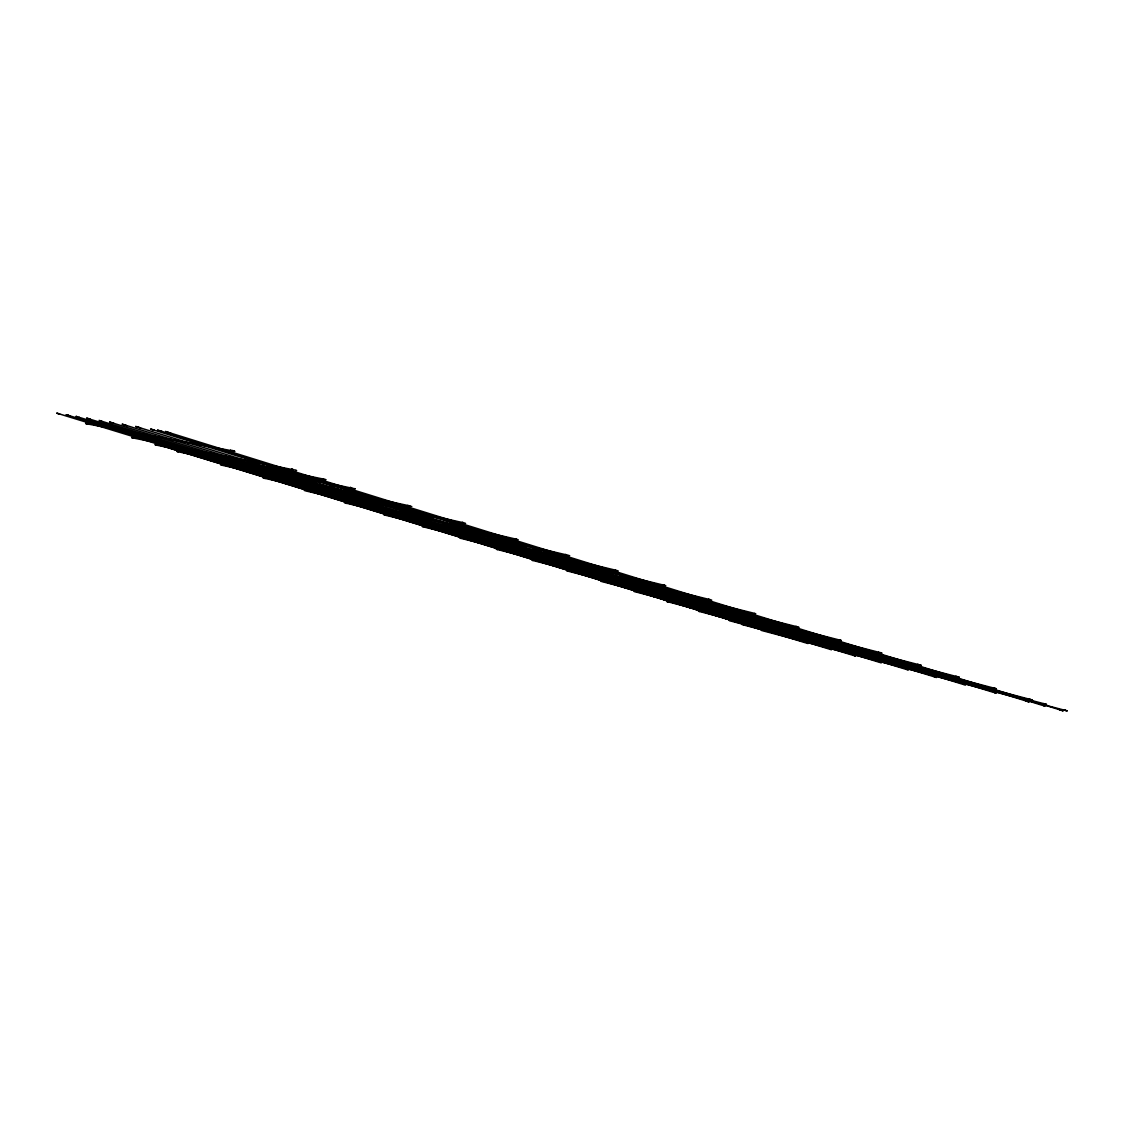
<?xml version="1.0" encoding="UTF-8"?>
<svg xmlns="http://www.w3.org/2000/svg" width="1124" height="1124" viewBox="0 0 1124 1124"><rect width="100%" height="100%" fill="white"/><g stroke="black" fill="none" stroke-linecap="round" stroke-linejoin="round"><path stroke-width="1.5" d="M877.718 658.158L870.917 656.571M299.953 484.107L260.122 471.897L262.018 472.305M775.391 623.3L862.178 650.22L861.167 649.939M734.562 619.956L752.588 624.677M877.788 658.144L878.687 658.355M87.18 423.888L233.09 450.977M725.092 616.556L725.978 616.725M133.194 437.981L293.195 469.72M294.095 472.403L159.959 445.259L763.365 630.283M342.961 492.382L343.916 492.621L334.264 489.614M322.771 478.936L155.66 444.964M299.49 474.384L168.221 447.619L766.568 631.112M274.087 477.335L270.392 476.52L292.985 484.093L306.74 487.38M347.442 493.366L327.295 487.282M198.611 455.529L212.422 459.337M202.053 456.246L215.583 459.997M205.158 456.878L218.801 460.671L212.914 458.859L215.162 459.323M208.305 457.538L214.6 459.154M211.495 458.199L212.45 458.395M215.696 459.07L214.726 458.873L225.348 462.034L224.35 461.838M218.983 459.758L217.986 459.547L228.678 462.737L227.68 462.526M224.66 460.924L225.685 461.135M232.064 462.47L233.104 462.681M236.419 463.369L237.487 463.594M239.623 464.029L238.555 463.805L249.654 467.134L248.573 466.896M243.599 464.858L250.371 466.601M248.179 465.814L247.069 465.575L263.634 470.689L248.559 466.277L250.961 466.783M251.72 466.544L250.596 466.305L261.948 469.692L260.796 469.467M254.361 467.092L253.223 466.853L266.276 470.816L264.421 470.422M258.169 467.879L257.017 467.64L260.361 468.68L257.677 468.118M262.033 468.68L260.866 468.441L272.415 471.897L271.235 471.644M269.929 470.324L268.734 470.071L280.438 473.569L279.23 473.316M273.975 471.153L272.753 470.9L276.167 471.968L273.343 471.377M278.064 472.01L276.827 471.743L288.699 475.297L287.449 475.031M282.222 472.867L280.972 472.614L292.914 476.183L291.65 475.916M290.709 474.623L289.43 474.356L301.541 477.981L300.234 477.714M293.743 475.255L306.164 478.206M303.944 477.377L302.595 477.096L314.987 480.805L313.61 480.51M308.496 478.318L307.119 478.037L322.419 482.351M308.847 478.388L323.937 482.674L322.644 482.407M204.259 457.004L205.102 457.173M206.043 457.37L208.235 457.833M209.176 458.03L211.396 458.494M215.569 459.351L217.845 459.828M218.829 460.039L221.133 460.517M222.13 460.714L224.463 461.205L221.302 460.236L235.492 464.156M225.474 461.416L227.835 461.908M228.86 462.119L243.037 465.743L227.849 461.051L247.491 466.671L246.409 466.446M233.595 463.102L235.281 463.453M240.733 464.591L241.8 464.816M242.882 465.041L246.873 465.87M251.481 466.825L253.912 467.331M255.036 467.57L256.539 467.879M261.513 468.919L264.224 469.481M265.405 469.72L268.158 470.296L264.772 469.256L272.134 471.125M277.403 472.221L280.269 472.811M281.506 473.078L284.428 473.682M285.693 473.949L292.928 475.452M294.221 475.719L297.284 476.351M307.526 478.487L310.716 479.147M204.821 457.173L205.664 457.356M206.591 457.538L208.783 458.002M209.738 458.199L211.958 458.662M216.131 459.533L218.407 459.997M219.391 460.208L221.709 460.685M222.692 460.896L232.064 463.439M226.05 461.599L228.411 462.09M229.437 462.301L240.269 465.167M234.171 463.285L235.857 463.636M237.459 464.015L240.367 464.619M241.323 464.774L242.391 464.999M243.472 465.224L247.463 466.053M252.071 467.008L254.502 467.514M255.64 467.753L257.143 468.062M258.281 468.301L268.495 471.068M262.117 469.101L264.843 469.663M266.009 469.916L276.406 472.726L269.957 470.731L272.753 471.307M273.961 471.56L284.541 474.426M278.021 472.403L280.902 473.007M282.138 473.274L285.06 473.878M286.325 474.131L297.2 477.082L290.554 475.016L293.561 475.649M294.867 475.916L297.916 476.548M306.824 478.403L303.677 477.756L310.435 479.85L299.237 476.829L305.953 478.908L304.632 478.627M308.173 478.683L311.376 479.358M176.932 451.483L355.254 488.87L354.004 488.645M207.982 458.409L210.624 458.957M221.077 461.149L222.046 461.346M257.27 468.722L258.351 468.947M318.204 481.479L319.595 481.76M297.242 483.615L263.199 473.063L264.885 473.415M872.589 658.186L879.923 660.195M213.195 459.997L219.152 461.585L216.468 461.009M328.601 484.275L326.129 483.756L334.053 485.821M328.84 484.332L348.51 489.783M331.341 484.851L335.43 485.709M274.115 472.839L270.617 472.108L298.745 480.454M331.777 485.104L332.971 485.357M332.437 485.315L333.631 485.568M294.404 477.489L289.43 476.562L297.902 479.119M298.408 478.36L296.75 478.009L315.437 483.587M338.029 486.65L339.364 486.931M296.202 478.234L297.003 478.417M298.225 478.669L299.56 478.95M224.112 463.355L230.097 464.943L227.371 464.353M299.532 479.47L306.318 481.156M303.339 480.229L304.464 480.468M346.909 489.446L344.351 488.898L361.478 493.815M351.053 490.696L352.402 490.991M378.395 501.543L396.547 505.224M380.544 502.203L400.228 506.615M251.593 470.113L250.034 469.776L256.651 471.673L255.078 471.335M333.154 487.633L328.967 486.734L344.604 491.188M234.958 466.685L240.972 468.287L238.19 467.682M354.13 492.27L350.14 491.413L366.255 495.881M359.849 493.464L357.249 492.902L374.334 497.806M266.107 473.738L268.018 474.145M363.965 494.715L365.342 495.01M423.425 513.823L434.201 516.928L431.757 516.408M618.2 584.382L624.312 586.026M357.348 493.745L344.871 491.048L359.54 495.698M358.654 494.054L362.673 494.925M245.735 470.001L251.776 471.602M270.589 475.508L262.932 473.907M327.702 487.83L329.43 488.209M372.69 497.454L370.049 496.878L373.871 498.072M221.526 465.139L408.321 505.603M267.751 474.188L269.395 474.539M375.009 498.592L354.116 494.124M312.964 485.526L311.938 485.301L318.626 487.282M256.427 473.288L262.51 474.89L259.63 474.272M314.256 485.919L319.3 487.338L317.642 486.973M356.153 494.953L355.015 494.715L408.686 510.928M363.586 496.934L401.774 506.39M354.074 495.262L356.35 495.768L349.452 493.619M393.133 504.058L395.845 504.648M397.531 505.013L376.512 498.635M267.062 476.548L273.16 478.164L270.238 477.517M358.135 496.639L388.047 505.505L343.41 491.469M254.67 474.033L256.75 474.483M310.533 487.226L321.562 490.162L316.265 488.982M261.105 476L263.213 476.478M287.056 481.732L287.969 481.929M349.016 495.389L351.376 495.909L309.493 482.702M408.855 508.596L398.823 505.744M277.628 479.793L283.754 481.423L280.789 480.763M309.297 486.847L295.949 482.884M370.597 500.489L377.074 501.922M402.659 507.374L414.306 510.718L411.286 510.043M407.815 508.61L410.569 509.228M412.297 509.608L408.082 508.455M372.817 501.079L376.217 501.838M411.539 509.776L424.746 513.471M414.573 510.451L416.035 510.774M317.249 489.291L304.702 486.383L313.104 488.968M413.014 510.591L388.37 504.606M288.123 483.011L294.263 484.655L291.257 483.98M420.193 512.46L423.003 513.092M328.531 492.143L327.491 491.905L354.482 500.236L378.746 505.73L349.775 496.878M397.306 507.486L398.5 507.753M378.409 503.383L383.481 504.521M422.919 513.415L414.517 511.223L437.096 517.321M426.979 514.3L428.455 514.637M264 478.15L462.99 522.646M295.921 485.413L308.988 489.418M334.882 494.195L314.495 489.614L438.529 527.774L517.644 546.629M358.542 499.492L383.031 504.985M435.325 516.914L432.487 516.281L449.333 521.129M439.273 518.122L440.777 518.459M434.384 517.223L417.257 513.232M310.491 489.755L315.099 491.048L311.994 490.345M447.549 520.721L444.683 520.075L461.486 524.894M329.669 494.363L321.366 492.677L343.832 498.733M401.985 510.746L429.199 518.038L417.454 515.523M451.469 521.915L453 522.253M352.669 499.576L374.531 504.521L349.747 496.878M319.202 492.565L325.412 494.223L322.279 493.506M456.766 523.826L459.674 524.486M458.999 524.627L450.752 522.463L465.111 526.032M329.416 495.698L335.669 497.37L332.479 496.639M465.575 526.819L462.667 526.158L469.144 527.929M465.842 526.889L470.956 528.35L469.411 527.999M347.639 500.068L337.874 497.82L364.794 505.336M792.434 636.001L791.689 635.889M305.672 490.907L515.438 539M339.589 498.817L345.841 500.489L342.623 499.744M477.433 530.514L474.511 529.84L492.719 535.263M477.714 530.57L482.814 532.031L481.255 531.68M332.676 497.356L330.231 496.794L341.204 499.969L338.717 499.393M475.607 530.317L471.307 529.334L488.856 534.434M478.037 530.935L480.974 531.61M349.676 501.922L355.957 503.608L352.697 502.849M486.242 533.478L489.207 534.167M489.488 534.237L494.574 535.684L493 535.319M457.58 527.563L449.6 525.47M457.608 527.563L478.037 533.099L464.591 530.106M359.708 504.999L366.017 506.685L362.701 505.912M500.882 537.792L497.89 537.103L504.381 538.874M501.178 537.862L506.25 539.309L504.662 538.944M380.474 510.001L371.412 508.062L394.201 514.216M406.958 516.647L420.278 519.752M369.67 508.062L375.992 509.762L372.648 508.975M512.474 541.389L509.453 540.686L515.944 542.471M512.769 541.459L517.827 542.906L516.225 542.541M566.145 554.806L345.644 503.06M382.539 512.01L385.925 512.811L382.947 511.898M527.409 546.039L520.918 544.255M527.704 546.095L529.32 546.489L525.892 545.421M389.41 514.118L395.788 515.832L392.36 515.031M408.827 518.712L399.315 516.633L422.301 522.857M488.167 537.413L516.675 545.084L502.779 541.937M535.389 548.512L532.298 547.781L538.803 549.566M535.684 548.582L540.728 550.029L539.098 549.636M625.127 585.323L626.377 585.815M399.189 517.124L405.581 518.838L402.111 518.024M546.714 552.024L543.594 551.294L550.1 553.078M547.023 552.095L552.053 553.542L550.395 553.149M408.911 520.103L410.021 520.37M410.232 520.426L415.318 521.831L413.14 521.311M557.954 555.523L554.806 554.778L561.312 556.563M558.263 555.593L563.279 557.026L561.621 556.633M411.82 521.002L412.929 521.269M492.059 544.409L486.973 543.173L520.524 553.163M843.731 648.885L842.888 648.688L855.139 652.412M384.97 515.115L615.109 570.065M421.458 523.967L422.582 524.234M422.793 524.276L424.984 524.81L422.09 523.91M572.439 560.019L565.934 558.221M572.748 560.089L574.434 560.497L571.09 559.457M482.674 538.803L503.707 544.578L493.239 542.063M504.339 544.03L499.042 542.766L514.736 547.248M428.16 526.018L429.298 526.299M429.508 526.341L434.609 527.76L432.389 527.226M580.181 562.422L576.963 561.649L583.482 563.447M580.49 562.492L585.492 563.925L583.792 563.517M431.026 526.903L432.178 527.17M437.7 528.954L438.852 529.221M439.062 529.278L444.163 530.697L441.915 530.149M591.168 565.836L587.922 565.063L594.441 566.861M591.477 565.906L596.465 567.339L594.751 566.932M440.552 529.826L441.704 530.106M501.782 544.69L526.341 550.605M430.071 527.535L438.36 529.896L435.592 529.221M528.238 551.196L537.736 553.949L515.213 548.4M447.169 531.863L448.336 532.144M448.546 532.186L453.66 533.605L451.384 533.057M602.071 569.222L598.797 568.435L605.316 570.233M602.38 569.292L607.367 570.725L605.639 570.304M430.155 527.873L432.852 528.519M450.007 532.734L451.174 533.015M511.42 547.655L516.309 548.849L513.57 547.992M616.5 573.142L612.903 572.271L622.64 575.038M569.067 561.86L608.407 573.619L558.473 558.965L567.198 561.663M436.196 529.713L438.908 530.373M456.597 534.757L457.763 535.038M457.988 535.094L463.088 536.513M612.889 572.58L609.587 571.793L612.819 572.79M613.198 572.664L618.172 574.083M662.753 584.916L423.256 526.847M481.817 541.206L483.39 541.585M501.852 546.095L503.496 546.489L500.475 545.562M522.365 551.055L523.995 551.448M546.053 556.816L540.728 555.298M566.735 561.803L568.561 562.239M451.075 534.125L465.856 538.354L460.966 537.16M465.954 537.623L467.134 537.918M467.359 537.975L472.473 539.394L470.155 538.832M506.488 547.5L532.003 555.2L536.963 556.422L513.542 549.2L539.422 557.026L544.564 558.277L521.915 551.294L571.217 564.796L548.203 557.687L550.788 558.319M623.623 575.924L620.308 575.109L626.841 576.921M623.946 575.994L628.906 577.427L627.15 576.991M468.75 538.48L469.944 538.775M789.849 635.313L790.664 635.453M475.255 540.489L476.45 540.77M476.674 540.827L479.231 541.628M479.456 541.684L481.789 542.246L478.993 541.389M637.477 580.223L630.943 578.41L634.119 579.408M637.786 580.293L639.556 580.729L636.381 579.745M481.704 542.471L482.913 542.766M483.137 542.808L500.25 547.922M592.559 569.756L610.135 574.771L603.518 573.156M644.867 582.513L641.495 581.698L648.028 583.497M645.19 582.597L650.136 584.016L648.351 583.581M520.974 552.516L522.281 552.825M529.587 554.624L499.323 546.109L509.579 548.919M573.872 565.442L579.436 566.805L556.31 559.654L591.589 570.261L561.241 562.829L571.554 565.751M627.712 578.902L652.918 586.278L645.949 584.564M655.376 585.787L651.976 584.944L655.095 585.913M655.699 585.857L660.631 587.276M539.661 557.813L547.585 559.752L546.826 559.513M460.812 538.34L710.213 599.696M502.821 548.948L504.058 549.257M504.283 549.313L509.397 550.732L507.022 550.156M521.171 553.331L522.801 553.725M590.788 570.458L571.891 565.836M609.644 575.067L611.639 575.558M662.373 588.175L665.801 589.018M666.125 589.102L671.056 590.507L669.244 590.072M505.547 549.791L506.798 550.1M546.138 559.808L582.499 569.503M568.056 565.26L573.268 566.538L566.622 564.487L611.245 576.317L599.457 572.945M665.478 589.145L668.906 589.988M567.718 565.316L573.662 566.777M618.383 577.75L614.21 576.724L625.478 579.942M621.052 578.41L631.758 581.487L627.951 580.56M495.206 547.683L498.396 548.47M511.898 551.744L513.148 552.039M513.373 552.095L518.501 553.528L516.099 552.938M649.012 585.506L716.901 606.258L711.998 605.035M676.156 592.236L672.7 591.379L675.777 592.348M676.479 592.32L681.397 593.725L679.57 593.275M514.609 552.572L515.86 552.882M679.247 593.191L672.728 591.842L710.143 602.984L706.687 601.916M503.018 550.072L506.222 550.872M520.918 554.511L522.182 554.82M522.407 554.877L527.535 556.31L525.105 555.706M541.08 559.471L537.328 558.544L548.653 561.803M542.752 559.893L554.315 563.208L550.296 562.211M682.956 594.568L686.427 595.425M686.75 595.509L691.667 596.914L689.827 596.465M523.615 555.34L524.88 555.649M686.005 595.523L689.49 596.38M529.896 557.265L531.16 557.574M531.385 557.63L536.513 559.064L534.069 558.459M693.129 597.729L696.627 598.6M696.964 598.685L701.854 600.076L699.999 599.626M532.565 558.08L533.844 558.403M569.77 567.156L632.208 583.019M696.163 598.671L699.676 599.542M538.803 560.005L540.082 560.314M540.321 560.37L542.752 561.143M542.99 561.199L545.449 561.803L542.78 560.988M564.037 566.426L559.541 565.302L572.341 568.983M650.922 587.838L652.988 588.358M709.778 602.675L699.592 599.71M710.115 602.759L711.97 603.223L708.949 602.281M762.76 626.518L764.404 626.925M291.608 469.087L296.638 470.591L295.654 470.436M350.393 487.409L351.714 487.957M411.651 506.446L411.763 506.474M547.669 562.717L548.962 563.04M549.186 563.096L554.315 564.529L551.842 563.911M590.507 573.366L585.028 572.004L606.834 578.719L574.406 568.983L604.066 576.359L584.101 571.104M637.097 584.972L668.654 594.203L641.087 585.562L607.424 576.837M645.822 587.149L647.803 587.641M716.803 604.867L713.262 603.981L716.255 604.909M717.14 604.951L722.015 606.342L709.806 603.504L731.991 609.447L727.13 608.042M550.31 563.531L551.603 563.855M556.478 565.428L557.771 565.751M558.01 565.808L563.138 567.241L560.637 566.622M724.811 607.466L726.778 607.958M559.106 566.229L560.412 566.552M543.243 562.52L545.716 563.138M565.231 568.112L566.538 568.435M566.777 568.505L571.905 569.938L569.39 569.306M736.698 611.034L733.101 610.149L739.648 611.962M737.035 611.133L741.896 612.524L739.999 612.046M747.404 613.83L743.47 612.833L749.048 614.575M547.908 563.953L550.395 564.571M567.845 568.913L569.151 569.25M612.425 580.125L614.983 580.757L593.051 573.999L642.535 587.669L620.139 580.743L625.899 582.19L651.203 589.833M659.788 591.983L628.653 582.878L651.232 589.847M168.066 432.417L170.651 433.035M796.537 626.63L532.467 560.384M576.528 571.582L577.848 571.919M578.087 571.976L580.63 572.608L578.017 571.807M668.148 594.526L662.907 593.036M749.469 615.011L742.922 613.184M749.82 615.095L751.717 615.573L748.781 614.659M582.583 573.437L583.904 573.774M584.157 573.844L589.299 575.277L586.742 574.631M756.297 617.132L752.673 616.219L759.22 618.031M756.649 617.216L761.482 618.607L759.557 618.13M584.129 573.942L566.215 568.8M585.168 574.238L586.503 574.575M591.182 576.078L592.517 576.415M592.769 576.486L597.912 577.919L595.341 577.272M765.992 620.139L762.339 619.226L768.9 621.038M766.343 620.237L771.176 621.614L769.238 621.136M593.753 576.879L595.088 577.216M666.209 595.228L651.513 591.617L671.435 597.111L663.202 594.568M880.738 658.987L879.319 658.734M157.627 430.141L162.53 431.616L157.613 430.239M348.862 495.347L348.019 495.108M565.372 554.441L569.685 555.72M599.738 578.705L601.073 579.057M601.326 579.113L606.468 580.546M622.822 584.635L634.639 587.936L630.789 586.953M644.473 590.072L654.379 592.91L650.585 591.955M669.665 596.465L672.63 597.209M719.501 609.025L715.187 607.943L782.754 625.351M720.414 609.306L722.311 609.784M727.945 611.203L725.612 610.613L727.425 611.175M775.63 623.132L771.949 622.204L777.302 623.961M775.981 623.23L780.801 624.607L778.862 624.115M629.187 586.475L602.366 579.239L625.913 585.674M783.105 625.436L785.058 625.928L782.178 625.042M567.409 571.006L840.092 640.174M620.293 584.789L615.769 583.651L617.526 584.255M621.249 584.958L634.863 588.428M788.556 627.361L794.584 628.892L791.732 628.007M624.705 586.152L637.94 589.355L636.198 588.765M790.298 628.021L771.317 622.57M793.235 628.822L798.883 630.367M799.248 630.452L804.039 631.828L797.984 630.297M622.584 585.73L623.961 586.082M624.199 586.138L626.841 586.812M630.199 587.852L633.402 588.667L631 587.936M647.831 592.236L636.367 589.468L659.296 595.762M746.181 617.231L773.818 624.846L758.405 621.01M802.634 631.73L806.203 632.643M654.042 596.465L655.152 596.9M855.547 648.379L854.605 648.183L866.562 651.836M662.191 584.635L664.368 585.239M628.442 587.529L629.819 587.88M630.072 587.936L635.229 589.383L632.714 588.611M804.545 632.334L811.092 634.147M811.458 634.245L813.425 634.751L810.615 633.88M786.983 628.19L807.468 633.894M809.168 633.767L815.546 635.552M636.774 590.086L638.165 590.437M638.418 590.507L643.574 591.955L641.073 591.182M813.86 635.229L822.754 637.645L819.958 636.774M602.52 581.754L878.715 652.243M647.536 593.388L648.927 593.753M649.194 593.809L651.864 594.498L649.377 593.739M673.571 600.188L670.705 599.457L680.161 602.211M801.328 632.643L822.445 638.53L810.32 635.425M825.873 638.952L834.05 641.298M653.297 595.158L654.702 595.523M654.955 595.579L660.111 597.027L657.638 596.268M704.031 608.154L721.201 612.538M777.653 626.967L805.782 634.737L789.596 630.662M832.308 640.947L838.841 642.773M839.207 642.872L841.216 643.378L838.462 642.521M836.832 642.352L840.471 643.279M795.961 626.349L797.801 627.009M777.78 624.045L778.749 624.312M661.488 597.673L662.893 598.038M663.146 598.094L668.316 599.542L665.605 598.853M683.195 603.11L671.239 600.188L694.365 606.553M839.558 643.209L845.248 644.755M845.599 644.853L850.348 646.216L844.152 644.628M663.933 598.432L665.338 598.783M669.623 600.174L671.042 600.539M671.295 600.609L676.465 602.057L674.021 601.298M848.634 646.019L857.036 648.422M857.401 648.52L859.424 649.04L856.713 648.197M653.55 596.268L675.735 602.127L674.091 601.565M677.716 602.661L679.149 603.026M679.402 603.096L690.206 606.047M854.507 648L863.344 650.375M863.71 650.473L868.431 651.836M635.748 591.927L921.244 665.324M663.848 599.612L666.518 600.286M687.466 605.569L693.044 607.143L690.206 606.272M712.012 611.976L699.746 608.941L722.957 615.348M814.493 638.362L842.958 646.202L826.126 641.959M864.075 651.007L857.753 649.236M867.953 652.229L866.983 651.962L874.964 653.999M875.343 654.084L877.38 654.618L874.697 653.789M666.181 600.328L668.85 601.017M670.115 601.354L674.231 602.408M871.339 653.1L878.308 655.039M766.118 629.173L728.605 619.366M850.615 651.161L851.458 651.358L850.025 650.866M939.861 674.4L940.957 674.639L939.566 674.161M170.455 433.105L165.467 431.461L167.813 432.333M135.709 426.432L140.458 427.977M917.648 664.284L918.42 664.495M921.132 665.394L919.671 664.986M685.626 605.091L687.2 605.499M693.775 607.592L695.208 607.958M695.475 608.028L700.631 609.475L697.864 608.758M880.977 655.868L874.683 654.098M671.449 601.958L679.528 604.178M694.14 608.042L694.899 608.239M696.163 608.323L697.611 608.702M681.046 604.782L684.404 605.667M701.727 610.037L703.174 610.402M703.441 610.472L734.337 618.874M865.719 652.594L880.78 656.95L874.753 655.39M894.395 660.027L883.436 656.823M894.774 660.125L896.826 660.659L894.184 659.844M668.218 601.874L957.297 676.732L955.821 676.198M689.265 607.424L692.356 608.225M714.625 613.999L711.422 613.17M729.56 617.793L717 614.505M770.418 628.386L734.478 618.917M772.638 629.061L774.239 629.482L752.363 622.822L805.515 637.575M804.84 637.28L835.244 645.148L864.145 654.421M899.214 661.727L907.307 664.045M694.618 609.067L699.845 610.515M703.554 611.568L729.645 618.397L723.687 616.556M718.896 615.32L708.022 612.257M721.425 616.092L731.626 618.607M733.213 619.113L749.694 623.961L725.331 616.697M702.416 611.442L705.549 612.173M733.789 619.507L729.069 618.27L732.75 619.394L731.71 619.029M775.953 630.452L777.204 630.775L769.982 628.569M920.458 668.12L909.597 664.958M920.837 668.218L922.916 668.766L920.331 667.965M877.296 658.116L895.435 662.935M860.998 655.152L864.89 656.276M873.559 653.789L874.402 654.013M765.725 627.276L770.249 628.499M704.762 612.173L707.684 612.931M708.008 613.044L710.551 613.704M921.989 668.611L918.196 667.628L926.471 669.988M709.806 613.718L727.846 618.298L726.048 617.75L727.116 617.989M784.777 633.177L798.981 637.491M790.046 634.54L791.127 634.821M840.527 647.705L847.37 649.7M891.88 660.828L883.113 658.552L890.896 660.968M926.85 670.087L931.501 671.435M712.068 614.421L715.201 615.235M717.21 615.994L725.612 618.088L718.643 615.952M739.873 621.755L741.503 622.176M740.28 621.783L744.636 623.146M744.903 623.216L747.755 623.946L745.437 623.244M766.413 628.752L749.174 624.27L752.729 625.492M814.647 641.158L809.533 639.823L816.333 641.93M843.295 648.674L853.861 651.667M899.692 663.258L886.176 659.872L899.045 663.792M934.999 672.644L922.509 668.963M935.379 672.742L940.029 674.077M699.971 611.611L996.342 688.745L995.639 688.633M766.231 629.187L770.095 630.269M770.305 630.311L853.58 652.032M853.875 652.117L861.448 653.971M860.436 653.831L870.44 656.416M896.46 663.258L955.245 678.432M783.737 634.189L761.819 627.852M909.077 666.911L929.309 672.967L891.543 661.277M747.896 625.056L842.382 650.403M122.291 424.169L126.815 425.631M841.258 640.497L840.71 640.343M850.362 650.712L851.247 650.951M764.376 628.119L741.896 622.232M861.982 654.013L869.526 656.177M731.007 621.108L1032.254 699.943M1032.141 699.985L1031.087 699.704M792.027 636.915L780.927 633.627M798.04 638.474L783.484 634.287M1028.881 699.058L1030.511 699.423M762.128 629.749L984.793 688.127L291.313 471.841M743.554 624.958L1046.613 704.425L1044.758 703.989M761.37 630.409L1067.126 710.888M1063.838 709.961L1065.44 710.312M126.759 425.617L125.2 425.181M708.387 612.664L711.211 613.549M859.326 653.311L858.652 653.128M776.965 631.857L783.793 633.838M778.904 632.461L779.635 632.657M728.759 619.394L725.373 618.383M777.583 632.657L775.925 632.18M779.508 633.248L774.52 631.814M785.732 634.793L789.329 635.861M171.017 433.232L1062.995 710.789M1062.981 710.86L1062.011 710.593M109.702 422.034L114.058 423.355L111.852 422.821M711.717 600.132L709.961 599.626M1025.973 700.954L1028.966 701.896M462.301 522.281L465.575 523.405M610.852 577.666L613.451 578.368M1028.938 701.882L1028.291 701.699M518.262 539.815L516.352 539.267M409.333 511.111L417.144 513.204M618.256 570.992L615.446 570.023M665.773 585.66L663.905 585.267M497.356 549.538L754.85 613.465M709.075 599.218L708.542 599.19M799.066 627.361L797.394 626.883M878.561 652.201L881.989 653.184L881.286 652.988M934.044 676.718L936.447 677.477M66.274 414.7L68.171 415.262L67.44 415.163M958.533 677.084L959.334 677.21L958.463 677.055M715.51 614.027L719.093 614.997M936.278 677.435L935.126 677.112M906.225 669.384L907.237 669.749M410.878 506.362L407.703 505.407M56.874 413.112L59.066 413.871M996.131 693.129L996.047 693.199M963.394 684.53L965.418 685.12M879.628 662.373L881.244 662.907M678.671 596.24L686.174 598.137L656.908 589.074M860.253 653.648L857.57 652.805M1044.913 706.083L1044.983 706.111M854.226 655.671L855.364 656.079M131.634 437.517L133.306 438.009M294.024 482.505L291.004 481.62M265.18 478.487L264.435 478.276M344.422 502.709L345.644 503.159M829.905 649.321L831.479 649.784M324.906 479.569L326.03 479.751L323.248 479.077M665.057 585.604L664.256 585.379M383.79 514.764L385.265 515.284M459.646 538.003L460.714 538.41M496.204 549.2L497.328 549.622M531.891 560.131L532.931 560.525M566.735 570.809L567.873 571.133M994.881 692.862L995.681 693.101L994.628 692.791M600.806 581.319L601.888 581.558M634.077 591.505L634.948 591.772M739.761 621.642L728.45 618.369M907.728 669.89L908.445 670.016M666.518 601.382L667.853 601.846M699.662 611.512L698.468 611.231M855.603 656.065L854.928 655.952M729.378 620.701L730.038 620.898M741.91 624.466L743.133 624.902M806.849 643.181L808.058 643.532M957.409 676.634L957.69 676.704M423.031 526.777L422.273 526.636M1043.395 705.647L1044.856 705.97L1043.297 705.619M667.684 601.79L667.038 601.523M874.289 653.915L875.596 654.379M1060.789 710.242L1061.351 710.298M1026.029 701.053L1028.179 701.573M774.183 629.651L762.016 626.546L777.077 631M730.024 618.636L734.548 619.942M727.172 618.003L728.324 618.341M788.331 635.566L790.776 636.24M698.622 611.203L699.339 611.484M156.461 445.202L156.194 445.132M1065.187 710.354L1067.14 710.818M409.979 506.095L409.122 505.659M516.675 539.183L514.975 538.846M79.045 417.341L79.804 417.468L78.919 417.313M839.277 639.935L840.822 640.244M879.839 652.58L880.851 652.735M778.89 624.354L781.601 625.084M88.051 424.254L87.981 424.127M154.845 444.626L155.983 445.062M866.421 651.878L873.643 653.831L867.011 651.878M345.967 503.257L346.782 503.412M851.36 650.922L862.431 654.351M726.23 618.678L723.982 618.017M99.109 420.39L102.017 421.303L100.106 420.84M754.415 613.479L755.75 613.732M874.823 654.14L877.451 654.856M866.702 651.878L864.117 651.175M509.579 548.919L561.438 563.208L553.5 561.157M221.287 465.069L220.641 464.872M858.272 653.016L855.912 652.384M303.354 481.255L281.14 474.735L297.509 479.47M995.26 688.408L993.04 687.888M59.179 413.913L60.134 414.096L58.139 413.604M1060.564 710.185L1059.777 709.947M178.21 451.876L177.437 451.637M708.008 612.65L705.465 611.878M323.74 479.021L322.504 478.852M125.031 425.125L124.343 424.914M1044.041 703.779L1043.381 703.582M86.703 423.748L86.829 423.888M264.098 478.178L262.946 477.826M779.564 632.053L783.793 633.304M707.839 612.51L693.157 608.14M233.441 451.075C238.204 452.438 230.069 449.572 232.064 450.654M324.485 486.636L328.236 487.746M297.972 479.133L327.281 487.268M78.329 417.13L77.879 416.99M68.353 415.43L69.857 415.866L68.03 415.346M152.485 429.551L150.532 428.989L152.176 429.649M152.808 429.846L154.62 430.225L152.681 429.607M311.446 483.151L319.16 485.357L313.722 483.671M317.404 485.989L337.762 492.242M711.225 613.1L671.197 600.961M140.472 427.879L138.097 427.12M316.996 485.877L299.223 480.384M733.803 618.832L731.443 618.116M304.716 490.626L304.225 490.471M399.694 508.231L409.052 510.703L406.326 509.846M1042.707 705.436L163.092 431.869M124.16 424.858L122.305 424.268M765.149 627.571L761.032 626.49L803.379 639.12L798.953 637.758M132.66 437.924L131.747 437.643M311.812 482.927L313.343 483.559M347.99 495.094L303.663 481.339M111.36 422.666L109.66 422.118M343.972 494.167L374.798 502.765M809.154 640.174L813.116 641.397M813.86 641.607L829.484 646.103L821.981 643.785M774.534 629.763L803.14 638.572M807.341 639.711L811.303 640.933M811.5 641.045L816.558 642.605L801.328 638.137M618.242 581.839L621.024 582.696M91.199 419.575L879.151 662.233M795.174 636.718L785.69 633.641M526.749 554.624L536.19 557.518L521.972 553.444M780.969 632.882L789.554 635.355M636.591 588.681L737.147 619.619M775.321 631.365L790.875 636.128M80.535 417.749L853.664 655.517M477.77 540.18L460.896 535.403L471.504 538.663M626.546 585.913L630.831 587.234M631.393 587.529L637.196 589.243M664.523 597.575L670.311 599.359L659.858 596.38M678.91 602.014L681.425 602.787M729.687 617.764L749.216 623.679M767.411 629.187L774.127 631.238M258.309 473.106L267.147 475.817L255.879 472.572M509.903 550.437L517.63 552.811L506.053 549.495M588.836 574.589L567.69 568.337L599.261 577.722L590.072 574.898M608.927 580.743L611.667 581.586M618.846 583.792L632.067 587.936M727.284 617.287L737.456 620.209M614.884 582.977L626.995 586.644M756.031 626.208L765.36 629.019M766.709 629.426L765.95 629.117M611.625 582.148L630.62 587.838M679.851 603.082L686.033 604.979M706.209 611.189L709.033 612.06M714.976 613.887L716.522 614.35M744.411 622.935L745.226 623.188M754.373 625.913L764.292 629.089L749.694 624.888M70.461 416.021L829.259 649.082M663.975 598.966L670.073 600.876M670.916 601.101L697.582 609.278M702.711 610.95L696.571 609.011M658.495 597.532L692.44 607.943M732.146 620.139L736.304 621.417M60.921 414.391L805.88 642.914M137.521 427.12L135.765 426.558M671.815 592.938L658.271 589.06L666.574 591.631M747.039 616.135L745.732 615.727L749.02 616.64M749.385 616.865L750.425 617.188M751.38 617.371L752.42 617.694M905.761 665.324L911.367 667.066M911.789 667.192L912.829 667.516M742.43 614.968L739.156 614.069L740.463 614.477M744.762 615.699L745.802 616.022M899.874 663.806L909.218 666.504M909.625 666.63L910.665 666.953M742.795 615.193L743.835 615.516M340.53 490.851L349.002 493.478M702.964 603.054L713.852 606.426M734.07 612.861L710.888 605.794M736.009 613.353L734.941 613.016L738.524 613.929L694.028 600.806M732.075 612.482L733.747 613.002M887.89 660.687L908.445 666.925M729.743 611.892L731.401 612.411M762.142 621.867L763.716 622.359M793.544 631.604L795.005 632.053M829.723 642.802L831.634 643.392M882.495 659.268L893.285 662.612L878.729 658.608M127.293 425.743L962.973 684.333M293.027 477.307L301.077 479.751M311.503 482.828L303.635 480.482M646.511 586.531L633.655 582.864L641.635 585.323M875.596 657.582L878.013 658.341M560.005 560.033L568.603 562.688L555.368 558.909M868.88 655.685L876.79 658.06M866.815 655.292L873.095 657.09M594.54 571.287L601.031 573.282M859.972 653.409L868.388 655.868M114.522 423.565L933.721 676.634M883.225 661.095L868.838 656.641L979.397 686.272M610.332 577.132L611.287 577.427M786.533 631.632L807.215 638.011M840.527 648.309L881.539 660.729L880.415 660.336M836.045 647.143L844.405 649.56M832.083 646.145L840.274 648.534M827.671 645.007L835.834 647.382M837.998 648.056L846.92 650.81M847.454 650.951L835.975 647.958L867.728 657.203M102.509 421.5L905.818 669.272M295.205 481.128L304.66 484.037L292.001 480.426M519.752 550.31L505.378 546.208L514.68 549.074M817.541 642.324L827.109 645.106M813.425 641.284L821.77 643.715M851.163 652.707L858.511 654.983M397.657 513.261L430.211 523.292M591.126 572.847L591.842 573.071M699.676 606.342L726.216 614.519M744.299 621.628L746.687 622.373M764.713 628.808L763.814 628.527M57.914 413.534L56.917 413.211M946.085 675.805L950.876 677.294M829.245 639.654L832.013 640.525M885.361 657.09L888.016 657.919L879.052 655.461L881.708 656.29M902.965 662.57L905.579 663.371M911.676 665.268L914.276 666.082L888.002 658.804L907.897 664.424M948.136 676.592L950.665 677.379M155.449 430.562L1025.889 700.926M678.601 593.289L697.92 599.289M887.862 658.2L890.489 659.015M892.217 659.549L894.845 660.364M913.924 666.293L916.51 667.094M926.752 670.283L929.295 671.07M931.023 671.604L933.566 672.391M934.676 672.869L941.167 674.765M769.336 621.769L765.95 620.841L767.271 621.249M771.71 622.513L772.764 622.837M931.29 671.983L935.505 673.29M937.304 673.768L938.357 674.105M938.765 674.231L939.819 674.555M769.645 621.994L770.699 622.317M925.502 670.466L933.398 672.812M933.819 672.939L934.859 673.262M762.479 620.041L759.121 619.113L760.442 619.521M764.84 620.771L765.894 621.094M921.624 669.468L928.031 671.351M725.078 608.618L731.05 610.472L721.608 607.747M762.803 620.251L763.856 620.574M914.36 667.319L900.043 663.202L907.897 665.647M918.111 668.541L925.965 670.873M926.387 671L927.426 671.323M753.698 617.821L752.378 617.413L755.707 618.326M756.045 618.551L757.098 618.874M758.068 619.057L759.107 619.38M912.997 667.206L920.654 669.426M140.907 428.075L993.658 692.426M309.479 482.365L306.318 481.381M297.41 483.165L298.844 483.643M299.04 483.798L299.939 484.093M294.839 482.688L293.139 482.112M67.328 415.121L66.288 414.798M860.548 649.602L862.052 650.108M307.948 481.479L312.851 483.039M875.076 658.917L874.107 658.608M299.054 480.327L297.804 479.906M292.647 469.537L291.608 469.2M351.166 487.788L350.393 487.521M768.83 628.709L770.966 629.412M990.918 689.11L991.691 690.178M232.457 461.121L230.856 460.784L237.824 462.765L232.457 461.121M255.499 469.115L253.237 468.638L262.721 471.349L255.499 469.115M259.785 470.984L256.82 470.366L269.451 473.963L259.785 470.984M270.055 473.626L266.627 472.909L280.649 476.899L270.055 473.626M381.767 500.644L377.566 499.73L385.279 501.74L381.767 500.644M263.508 476.056L260.796 475.452L272.064 478.683L263.508 476.056M309.901 488.659L306.571 487.914L319.511 491.609L309.901 488.659M398.584 508.863L393.892 507.809L409.459 512.235L398.584 508.863M431.672 519.19L425.069 517.686L457.637 526.468L431.672 519.19M465.35 528.421L443.868 523.503L470.464 530.008L465.35 528.421M497.201 537.637L488.519 535.614L506.545 540.546L497.201 537.637M368.841 507.95L365.37 507.149L385.799 513.162L368.841 507.95M515.312 543.271L506.488 541.192L524.543 546.124L515.312 543.271M540.658 552.671L535.502 551.434L562.183 559.331L540.658 552.671M441.072 529.081L436.534 527.985L461.894 535.474L441.072 529.081M576.837 562.731L569.222 560.89L590.62 567.002L576.837 562.731M444.177 531.371L440.594 530.5L450.794 533.394L444.177 531.371M496.316 544.718L491.947 543.665L505.561 547.571L496.316 544.718M495.529 546.025L491.736 545.098L503.341 548.414L495.529 546.025M654.112 586.152L651.021 585.393L664.424 589.355L654.112 586.152M660.308 587.683L657.217 586.925L670.424 590.831L660.308 587.683M555.762 562.998L551.729 562.014L563.264 565.316L555.762 562.998M230.603 450.05L230.659 450.064M678.334 594.947L673.051 593.641L686.567 597.504L678.334 594.947M671.464 594.273L667.024 593.163L678.362 596.408L671.464 594.273M690.459 599.247L687.382 598.488L697.049 601.298L690.459 599.247M605.035 578.818L594.835 576.261L613.142 581.319L605.035 578.818M722.62 608.576L719.037 607.663L729.153 610.585L722.62 608.576M635.439 589.819L630.971 588.681L649.588 594.16L635.439 589.819M870.44 654.8L860.548 652.243L878.996 657.456L870.44 654.8M86.731 418.156L90.693 419.35L86.787 418.17M76.221 416.386L77.359 416.835L76.249 416.386M85.621 423.425L86.604 423.818L85.705 423.453"/></g></svg>
